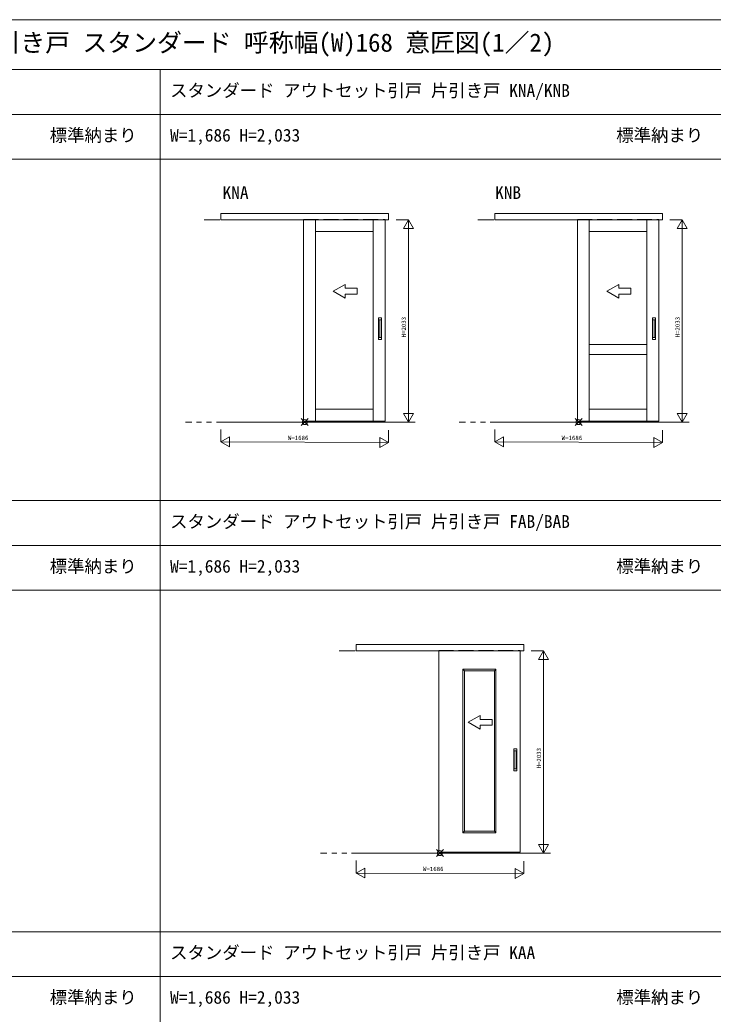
# Model space of a CAD drawing. Units: millimetres, scale not verified. Extents: x -14341 to 14341, y -10000 to 10000.
# Drawn here: x -4352 to 2623, y 1 to 10000 of the extents above; entities that cross this region are included whole.
import ezdxf
from ezdxf.enums import TextEntityAlignment as Align

# ---------------------------------------------------------------- set-up
doc = ezdxf.new("R2010")
doc.units = ezdxf.units.MM
doc.header["$LTSCALE"] = 50
doc.linetypes.add('USER2', pattern=[15, 10, -1, 1, -1, 1, -1])
doc.linetypes.add('USER3', pattern=[4, 3, -1])
doc.layers.add('0-0_0', color=7, linetype='Continuous')
for name, color, linetype, lineweight in [('0-1_YKK_F1', 7, 'Continuous', 18), ('0-2_YKK_A1', 4, 'Continuous', 18), ('0-3_YKK_N1', 2, 'Continuous', 18), ('0-8_YKK_IN', 1, 'Continuous', 18)]:
    doc.layers.add(name, color=color, linetype=linetype, lineweight=lineweight)
doc.styles.add('ＭＳ ゴシック', font='')
doc.styles.get('ＭＳ ゴシック').set_extended_font_data('MS Gothic')

msp = doc.modelspace()

# ---------------------------------------------------------------- linework, layer by layer
at = {"layer": '0-1_YKK_F1'}
for p, q in [((-14340.51, 10000), (14340.51, 10000)), ((-14340.51, 9500), (14159.49, 9500)), ((-2940.51, -10000), (-2940.51, 9500)), ((-14340.51, 9050), (14159.49, 9050)), ((-14340.51, 8600), (14159.49, 8600)), ((-14340.51, 5165), (14159.49, 5165)), ((-14340.51, 4715), (14159.49, 4715)), ((-14340.51, 4265), (14159.49, 4265)), ((-14340.51, 830), (14159.49, 830)), ((-14340.51, 380), (14159.49, 380))]:
    msp.add_line(p, q, dxfattribs=at)
at = {"layer": '0-2_YKK_A1'}
for p, q in [((-2328.27, 7988.5), (-2328.27, 8053.5)), ((-2328.27, 7988.5), (-2328.27, 8053.5)), ((426.42, 7988.5), (426.42, 8053.5)), ((426.42, 7988.5), (426.42, 8053.5)), ((-2338.85, 7988.5), (-2497.1, 7988.5)), ((-2338.85, 7988.5), (-2497.1, 7988.5)), ((-2328.27, 7988.5), (-642.27, 7988.5)), ((-2328.27, 7988.5), (-642.27, 7988.5)), ((-1497.27, 7993.5), (-1497.27, 5974.5)), ((-1497.27, 7993.5), (-1482.27, 7993.5)), ((-1497.27, 5964.5), (-1497.27, 7993.5)), ((-1377.27, 5964.5), (-1377.27, 7993.5)), ((-1377.27, 7993.5), (-1377.27, 7873.5)), ((-797.27, 7993.5), (-797.27, 5964.5)), ((-677.27, 7993.5), (-677.27, 5968.5)), ((-677.27, 5964.5), (-677.27, 7993.5)), ((415.83, 7988.5), (257.58, 7988.5)), ((415.83, 7988.5), (257.58, 7988.5)), ((426.42, 7988.5), (2112.42, 7988.5)), ((426.42, 7988.5), (2112.42, 7988.5)), ((1257.42, 7993.5), (1257.42, 5974.5)), ((1257.42, 7993.5), (1272.42, 7993.5)), ((1257.42, 5964.5), (1257.42, 7993.5)), ((1377.42, 5964.5), (1377.42, 7993.5)), ((1377.42, 7993.5), (1377.42, 7873.5)), ((1957.42, 7993.5), (1957.42, 5964.5)), ((2077.42, 7993.5), (2077.42, 5968.5)), ((2077.42, 5964.5), (2077.42, 7993.5)), ((-1199.27, 7270.86), (-1079.27, 7340.15)), ((-1199.27, 7270.86), (-1079.27, 7340.15)), ((-1079.27, 7300.86), (-1079.27, 7340.15)), ((-1079.27, 7300.86), (-1079.27, 7340.15)), ((-1079.27, 7300.86), (-959.27, 7300.86)), ((-1079.27, 7300.86), (-959.27, 7300.86)), ((-959.27, 7300.86), (-959.27, 7240.86)), ((-959.27, 7300.86), (-959.27, 7240.86)), ((1555.42, 7270.86), (1675.42, 7340.15)), ((1555.42, 7270.86), (1675.42, 7340.15)), ((1675.42, 7300.86), (1675.42, 7340.15)), ((1675.42, 7300.86), (1675.42, 7340.15)), ((1675.42, 7300.86), (1795.42, 7300.86)), ((1675.42, 7300.86), (1795.42, 7300.86)), ((1795.42, 7300.86), (1795.42, 7240.86)), ((1795.42, 7300.86), (1795.42, 7240.86)), ((-1199.27, 7270.86), (-1079.27, 7201.58)), ((-1199.27, 7270.86), (-1079.27, 7201.58)), ((-1079.27, 7201.58), (-1079.27, 7240.86)), ((-959.27, 7240.86), (-1079.27, 7240.86)), ((-1079.27, 7201.58), (-1079.27, 7240.86)), ((-959.27, 7240.86), (-1079.27, 7240.86)), ((1555.42, 7270.86), (1675.42, 7201.58)), ((1555.42, 7270.86), (1675.42, 7201.58)), ((1675.42, 7201.58), (1675.42, 7240.86)), ((1795.42, 7240.86), (1675.42, 7240.86)), ((1675.42, 7201.58), (1675.42, 7240.86)), ((1795.42, 7240.86), (1675.42, 7240.86)), ((-742.27, 7003.5), (-742.27, 6785.5)), ((-713.27, 7004.5), (-741.27, 7004.5)), ((-712.27, 7003.5), (-712.27, 6785.5)), ((2012.42, 7003.5), (2012.42, 6785.5)), ((2041.42, 7004.5), (2013.42, 7004.5)), ((2042.42, 7003.5), (2042.42, 6785.5)), ((-737.27, 6983.5), (-737.27, 6805.5)), ((-718.27, 6984.5), (-736.27, 6984.5)), ((-717.27, 6983.5), (-717.27, 6805.5)), ((2017.42, 6983.5), (2017.42, 6805.5)), ((2036.42, 6984.5), (2018.42, 6984.5)), ((2037.42, 6983.5), (2037.42, 6805.5)), ((-718.27, 6804.5), (-736.27, 6804.5)), ((2036.42, 6804.5), (2018.42, 6804.5)), ((-713.27, 6784.5), (-741.27, 6784.5)), ((2041.42, 6784.5), (2013.42, 6784.5)), ((-677.27, 5955.5), (-2293.27, 5955.5)), ((-677.27, 5955.5), (-2293.27, 5955.5)), ((-1497.27, 5964.5), (-692.27, 5964.5)), ((-692.27, 5964.5), (-1472.27, 5964.5)), ((-692.27, 5964.5), (-677.57, 5964.5)), ((-677.27, 5964.5), (-692.27, 5964.5)), ((2077.42, 5955.5), (461.42, 5955.5)), ((2077.42, 5955.5), (461.42, 5955.5)), ((1257.42, 5964.5), (2062.42, 5964.5)), ((2062.42, 5964.5), (1282.42, 5964.5)), ((2062.42, 5964.5), (2077.12, 5964.5)), ((2077.42, 5964.5), (2062.42, 5964.5)), ((-968.86, 3653.5), (-968.86, 3718.5)), ((-968.86, 3653.5), (-968.86, 3718.5)), ((-979.45, 3653.5), (-1137.7, 3653.5)), ((-979.45, 3653.5), (-1137.7, 3653.5)), ((-968.86, 3653.5), (717.14, 3653.5)), ((-968.86, 3653.5), (717.14, 3653.5)), ((-137.86, 3658.5), (-137.86, 1639.5)), ((-137.86, 3658.5), (-122.86, 3658.5)), ((-137.86, 1629.5), (-137.86, 3658.5)), ((682.14, 3658.5), (682.14, 1633.5)), ((682.14, 1629.5), (682.14, 3658.5)), ((105.8, 3470), (105.8, 1825)), ((438.47, 3470), (105.8, 3470)), ((121.8, 3454), (105.8, 3470)), ((121.8, 3454), (121.8, 1841)), ((422.47, 3454), (121.8, 3454)), ((422.47, 3454), (438.47, 3470)), ((160.14, 2935.86), (280.14, 3005.15)), ((160.14, 2935.86), (280.14, 3005.15)), ((280.14, 2965.86), (280.14, 3005.15)), ((280.14, 2965.86), (280.14, 3005.15)), ((160.14, 2935.86), (280.14, 2866.58)), ((160.14, 2935.86), (280.14, 2866.58)), ((280.14, 2965.86), (400.14, 2965.86)), ((280.14, 2965.86), (400.14, 2965.86)), ((280.14, 2866.58), (280.14, 2905.86)), ((400.14, 2905.86), (280.14, 2905.86)), ((280.14, 2866.58), (280.14, 2905.86)), ((400.14, 2905.86), (280.14, 2905.86)), ((400.14, 2965.86), (400.14, 2905.86)), ((400.14, 2965.86), (400.14, 2905.86)), ((617.14, 2668.5), (617.14, 2450.5)), ((646.14, 2669.5), (618.14, 2669.5)), ((622.14, 2648.5), (622.14, 2470.5)), ((641.14, 2649.5), (623.14, 2649.5)), ((642.14, 2648.5), (642.14, 2470.5)), ((647.14, 2668.5), (647.14, 2450.5)), ((646.14, 2449.5), (618.14, 2449.5)), ((641.14, 2469.5), (623.14, 2469.5)), ((121.8, 1841), (105.8, 1825)), ((422.47, 1841), (438.47, 1825)), ((682.14, 1620.5), (-933.86, 1620.5)), ((682.14, 1620.5), (-933.86, 1620.5)), ((-137.86, 1629.5), (667.14, 1629.5)), ((667.14, 1629.5), (-112.86, 1629.5)), ((667.14, 1629.5), (681.84, 1629.5)), ((682.14, 1629.5), (667.14, 1629.5))]:
    msp.add_line(p, q, dxfattribs=at)
at = {"layer": '0-2_YKK_A1', "linetype": 'USER3'}
for p, q in [((-1497.27, 7993.5), (-677.27, 7993.5)), ((1257.42, 7993.5), (2077.42, 7993.5)), ((-137.86, 3658.5), (682.14, 3658.5))]:
    msp.add_line(p, q, dxfattribs=at)
at = {"layer": '0-2_YKK_A1', "linetype": 'USER2'}
for p, q in [((-373.11, 5955.5), (-2685.83, 5955.5)), ((-373.11, 5955.5), (-2685.83, 5955.5)), ((2381.57, 5955.5), (68.86, 5955.5)), ((2381.57, 5955.5), (68.86, 5955.5)), ((986.29, 1620.5), (-1326.42, 1620.5)), ((986.29, 1620.5), (-1326.42, 1620.5))]:
    msp.add_line(p, q, dxfattribs=at)
at = {"layer": '0-2_YKK_A1'}
for points in [[(-642.27, 7988.5), (-642.27, 8053.5), (-2328.27, 8053.5)], [(-642.27, 7988.5), (-642.27, 8053.5), (-2328.27, 8053.5)], [(2112.42, 7988.5), (2112.42, 8053.5), (426.42, 8053.5)], [(2112.42, 7988.5), (2112.42, 8053.5), (426.42, 8053.5)], [(-1377.27, 7873.5), (-797.27, 7873.5), (-797.27, 7993.5)], [(1377.42, 7873.5), (1957.42, 7873.5), (1957.42, 7993.5)], [(-797.27, 5964.5), (-797.27, 6084.5), (-1377.27, 6084.5), (-1377.27, 5964.5)], [(1957.42, 5964.5), (1957.42, 6084.5), (1377.42, 6084.5), (1377.42, 5964.5)], [(717.14, 3653.5), (717.14, 3718.5), (-968.86, 3718.5)], [(717.14, 3653.5), (717.14, 3718.5), (-968.86, 3718.5)], [(105.8, 1825), (438.47, 1825), (438.47, 3470)], [(121.8, 1841), (422.47, 1841), (422.47, 3454)]]:
    msp.add_lwpolyline(points, dxfattribs=at)
msp.add_lwpolyline([(1377.42, 6634.5), (1957.42, 6634.5), (1957.42, 6734.5), (1377.42, 6734.5)], close=True, dxfattribs=at)
for centre, start, end in [((-741.27, 7003.5), 90, 180), ((-713.27, 7003.5), 0, 90), ((2013.42, 7003.5), 90, 180), ((2041.42, 7003.5), 0, 90), ((-736.27, 6983.5), 90, 180), ((-718.27, 6983.5), 0, 90), ((2018.42, 6983.5), 90, 180), ((2036.42, 6983.5), 0, 90), ((-736.27, 6805.5), 180, 270), ((-718.27, 6805.5), 270, 0), ((2018.42, 6805.5), 180, 270), ((2036.42, 6805.5), 270, 0), ((-741.27, 6785.5), 180, 270), ((-713.27, 6785.5), 270, 0), ((2013.42, 6785.5), 180, 270), ((2041.42, 6785.5), 270, 0), ((618.14, 2668.5), 90, 180), ((623.14, 2648.5), 90, 180), ((641.14, 2648.5), 0, 90), ((646.14, 2668.5), 0, 90), ((618.14, 2450.5), 180, 270), ((623.14, 2470.5), 180, 270), ((641.14, 2470.5), 270, 0), ((646.14, 2450.5), 270, 0)]:
    msp.add_arc(centre, 1, start, end, dxfattribs=at)
at = {"layer": '0-3_YKK_N1'}
for p, q in [((-567.27, 7988.5), (-442.27, 7988.5)), ((-492.27, 7901.9), (-392.27, 7901.9)), ((-442.27, 7988.5), (-442.27, 5955.5)), ((2187.42, 7988.5), (2312.42, 7988.5)), ((2262.42, 7901.9), (2362.42, 7901.9)), ((2312.42, 7988.5), (2312.42, 5955.5)), ((-492.27, 6042.1), (-392.27, 6042.1)), ((2262.42, 6042.1), (2362.42, 6042.1)), ((-567.27, 5955.5), (-442.27, 5955.5)), ((2187.42, 5955.5), (2312.42, 5955.5)), ((-2328.27, 5755.5), (-2241.67, 5805.5)), ((-2241.67, 5805.5), (-2241.67, 5705.5)), ((-728.87, 5799.5), (-642.27, 5749.5)), ((-642.27, 5874.5), (-642.27, 5749.5)), ((426.42, 5755.5), (513.02, 5805.5)), ((513.02, 5805.5), (513.02, 5705.5)), ((2025.81, 5799.5), (2112.42, 5749.5)), ((2112.42, 5874.5), (2112.42, 5749.5)), ((-2328.27, 5755.5), (-2241.67, 5705.5)), ((426.42, 5755.5), (513.02, 5705.5)), ((792.14, 3653.5), (917.14, 3653.5)), ((917.14, 3653.5), (917.14, 1620.5)), ((867.14, 3566.9), (967.14, 3566.9)), ((867.14, 1707.1), (967.14, 1707.1)), ((792.14, 1620.5), (917.14, 1620.5)), ((717.14, 1539.5), (717.14, 1414.5)), ((-968.86, 1420.5), (-882.26, 1470.5)), ((-968.86, 1420.5), (-882.26, 1370.5)), ((-882.26, 1470.5), (-882.26, 1370.5)), ((630.53, 1464.5), (717.14, 1414.5))]:
    msp.add_line(p, q, dxfattribs=at)
for points in [[(-492.27, 7901.9), (-442.27, 7988.5), (-392.27, 7901.9)], [(2262.42, 7901.9), (2312.42, 7988.5), (2362.42, 7901.9)], [(-492.27, 6042.1), (-442.27, 5955.5), (-392.27, 6042.1)], [(2262.42, 6042.1), (2312.42, 5955.5), (2362.42, 6042.1)], [(-2328.27, 5880.5), (-2328.27, 5755.5), (-642.27, 5749.5)], [(-728.87, 5799.5), (-728.87, 5699.5), (-642.27, 5749.5)], [(426.42, 5880.5), (426.42, 5755.5), (2112.42, 5749.5)], [(2025.81, 5799.5), (2025.81, 5699.5), (2112.42, 5749.5)], [(867.14, 3566.9), (917.14, 3653.5), (967.14, 3566.9)], [(867.14, 1707.1), (917.14, 1620.5), (967.14, 1707.1)], [(-968.86, 1545.5), (-968.86, 1420.5), (717.14, 1414.5)], [(630.53, 1464.5), (630.53, 1364.5), (717.14, 1414.5)]]:
    msp.add_lwpolyline(points, dxfattribs=at)
at = {"layer": '0-8_YKK_IN'}
for p, q in [((-1520.62, 5920.14), (-1449.91, 5990.86)), ((-1520.62, 5990.86), (-1449.91, 5920.14)), ((1234.06, 5920.14), (1304.77, 5990.86)), ((1234.06, 5990.86), (1304.77, 5920.14)), ((-161.22, 1585.14), (-90.51, 1655.86)), ((-161.22, 1655.86), (-90.51, 1585.14))]:
    msp.add_line(p, q, dxfattribs=at)
for centre in [(-1485.27, 5955.5), (1269.42, 5955.5), (-125.86, 1620.5)]:
    msp.add_circle(centre, 25, dxfattribs=at)

# ---------------------------------------------------------------- texts
at = {"layer": '0-0_0', "style": 'ＭＳ ゴシック'}
for s, height, p in [('BWNCK01  木質インテリア建材 Smayell(スマエル) 室内引戸 アウトセット引戸 片引き戸 スタンダード 呼称幅(W)168 意匠図(1／2)', 183.3, (-13840.51, 9625)), ('スタンダード アウトセット引戸 片引き戸 KNA/KNB', 128.3, (-2840.51, 9187.5)), ('標準納まり', 128.3, (-4051.51, 8737.5)), ('W=1,686 H=2,033', 128.3, (-2840.51, 8737.5)), ('標準納まり', 128.3, (1648.49, 8737.5)), ('KNA', 128.3, (-2312.46, 8160.76)), ('KNB', 128.3, (429.54, 8160.76)), ('スタンダード アウトセット引戸 片引き戸 FAB/BAB', 128.3, (-2840.51, 4852.5)), ('標準納まり', 128.3, (-4051.51, 4402.5)), ('W=1,686 H=2,033', 128.3, (-2840.51, 4402.5)), ('標準納まり', 128.3, (1648.49, 4402.5)), ('スタンダード アウトセット引戸 片引き戸 KAA', 128.3, (-2840.51, 517.5)), ('標準納まり', 128.3, (-4051.51, 67.5)), ('W=1,686 H=2,033', 128.3, (-2840.51, 67.5)), ('標準納まり', 128.3, (1648.49, 67.5))]:
    msp.add_text(s, height=height, dxfattribs=at).set_placement(p, align=Align.BOTTOM_LEFT)
at = {"layer": '0-3_YKK_N1', "color": 7, "style": 'ＭＳ ゴシック'}
for p in [(-454.27, 6807), (2300.42, 6807), (905.14, 2472)]:
    msp.add_text('H=2033', height=43.99, rotation=90, dxfattribs=at).set_placement(p, align=Align.BOTTOM_LEFT)
for p in [(-1655.27, 5761.5), (1099.42, 5761.5), (-295.86, 1426.5)]:
    msp.add_text('W=1686', height=43.99, dxfattribs=at).set_placement(p, align=Align.BOTTOM_LEFT)

doc.saveas('drawing.dxf')
